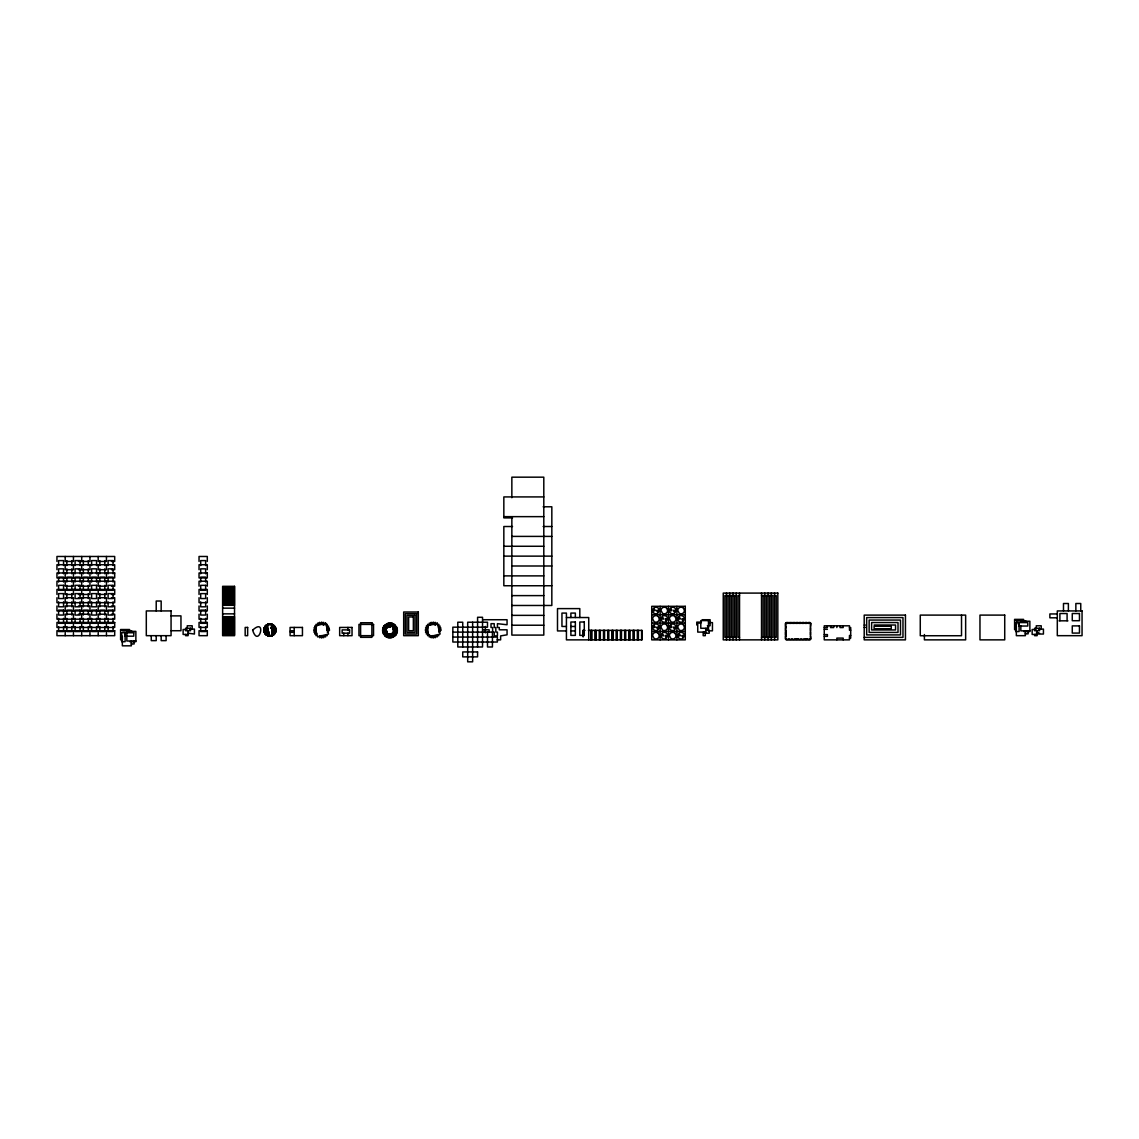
<?xml version="1.0" encoding="UTF-8"?>
<svg xmlns="http://www.w3.org/2000/svg" width="1139" height="1139" viewBox="0 0 1139 1139"><rect width="100%" height="100%" fill="white"/><g stroke="black" fill="none" stroke-linecap="round" stroke-linejoin="round"><path stroke-width="1.5" d="M264.476 627.347L264.091 631.718L268.918 632.145M275.353 632.7L275.723 628.329L270.911 627.916M264.732 626.891L263.963 631.205L268.733 632.045L264.604 627.105L267.964 624.286M275.097 633.17L275.852 628.856L271.082 628.016M264.647 627.86L263.892 630.679L268.562 631.931L264.874 626.664L268.462 624.144M274.798 633.611L275.937 629.369L271.253 628.116L274.94 633.398L271.353 635.918M314.72 634.024L315.973 629.354M327.277 630.721L328.53 626.051M426.313 634.024L427.566 629.354M438.871 630.721L440.124 626.051M265.359 626.037L263.849 630.152L268.405 631.818L265.188 626.236L268.989 624.044M274.471 634.024L275.965 629.895L271.424 628.244L274.627 633.825L270.84 636.018M265.714 625.653L263.864 629.625L268.249 631.675L265.914 625.468L270.043 623.973M274.1 634.395L275.951 630.422L271.566 628.386L274.285 634.224L270.313 636.075M266.113 625.311L263.921 629.098L268.121 631.519L265.544 625.838L269.516 623.987M273.702 634.75L275.894 630.949L271.708 628.529L273.901 634.58L269.786 636.089M316.343 627.916L313.923 632.102L316.713 633.711M317.952 625.126L319.561 622.335L323.747 624.756M327.719 630.764L329.328 627.973M427.937 627.916L425.516 632.102L428.307 633.711M429.545 625.126L431.154 622.335L435.34 624.756M439.312 630.764L440.921 627.973M266.54 624.998L264.034 628.586L267.992 631.362M273.289 635.064L275.795 631.462L271.837 628.685L273.488 634.921L269.26 636.046L266.327 625.14L270.569 624.001M266.996 624.713L264.177 628.073L267.879 631.191M272.833 635.334L275.652 631.974L271.936 628.87M267.466 624.485L264.362 627.589L267.793 631.006M272.349 635.576L275.453 632.472L272.036 629.041M315.93 627.76L313.652 630.038L315.93 632.316M323.903 635.733L321.625 638.011L319.347 635.733M327.32 632.316L329.598 630.038L327.32 627.76M427.524 627.76L425.246 630.038L427.524 632.316M435.497 635.733L433.219 638.011L430.941 635.733M438.914 632.316L441.192 630.038L438.914 627.76M271.865 635.761L275.225 632.942L272.107 629.241M268.918 633.142L266.113 634.75L263.921 630.949M313.923 627.973L316.713 626.365M320.899 623.944L323.69 622.335M319.561 637.74L322.351 636.132M425.516 627.973L428.307 626.365M432.493 623.944L435.283 622.335M433.945 636.132L431.154 637.74L429.545 634.95M271.182 627.019L274.1 625.653L275.951 629.625M268.647 633.042L265.714 634.395L263.864 630.422M271.438 627.133L274.471 626.037L275.965 630.152M268.391 632.914L265.359 634.024L263.849 629.895M271.68 627.29L274.798 626.45L275.937 630.679M268.135 632.771L265.017 633.611L263.892 629.369M271.082 624.087L266.768 624.841L268.733 635.975L273.047 635.206L271.652 627.262M271.908 627.447L275.097 626.891L275.852 631.205M267.907 632.601L264.732 633.17L263.963 628.856M272.136 627.632L275.353 627.347L275.723 631.718M267.693 632.416L264.476 632.7L264.091 628.329M543.801 496.917L503.837 496.917L503.837 517.889L512.522 517.889M543.132 506.784L551.831 506.784L551.831 605.478L511.852 605.478M503.837 516.65L543.801 516.65M512.522 526.517L503.837 526.517L503.837 585.745L551.831 585.745M543.132 526.517L551.831 526.517M511.852 536.398L551.831 536.398M503.837 546.264L543.801 546.264M503.837 556.131L551.831 556.131M78.406 561.427L89.953 561.427L89.953 556.473M111.408 561.427L114.697 561.427L114.697 556.473L56.95 556.473L56.95 561.427M511.852 565.998L551.831 565.998M78.406 569.671L89.953 569.671L89.953 564.73M111.408 569.671L114.697 569.671L114.697 564.73L56.95 564.73L56.95 569.671M503.837 575.878L543.801 575.878M78.406 586.172L89.953 586.172L89.953 581.217M111.408 586.172L114.697 586.172L114.697 581.217L56.95 581.217L56.95 586.172M222.632 587.154L234.534 587.154M222.632 587.98L234.534 587.98M222.632 588.792L234.534 588.792M222.632 589.618L234.534 589.618M222.632 590.443L234.534 590.443M222.632 591.269L234.534 591.269M222.632 592.095L234.534 592.095M222.632 592.921L234.534 592.921M222.632 593.746L234.534 593.746M78.406 594.43L89.953 594.43L89.953 589.475M111.408 594.43L114.697 594.43L114.697 589.475L56.95 589.475L56.95 594.43M222.632 594.572L234.534 594.572M222.632 595.398L234.534 595.398M511.852 595.612L543.801 595.612M736.278 595.569L724.874 595.569L724.874 637.384L736.278 637.384M739.538 595.569L737.915 595.569L737.915 637.384L739.538 637.384M761.521 595.569L772.94 595.569L772.94 637.384L761.521 637.384M774.563 595.569L776.2 595.569L776.2 637.384L774.563 637.384M222.632 596.224L234.534 596.224M222.632 597.05L234.534 597.05M78.406 597.719L89.953 597.719L89.953 602.673M111.408 597.719L114.697 597.719L114.697 602.673L56.95 602.673L56.95 597.719M222.632 597.875L234.534 597.875M222.632 598.701L234.534 598.701M222.632 599.527L234.534 599.527M222.632 600.353L234.534 600.353M222.632 601.178L234.534 601.178M222.632 602.004L234.534 602.004M222.632 602.83L234.534 602.83M222.632 603.656L234.534 603.656M222.632 604.467L234.534 604.467M222.632 605.293L234.534 605.293M78.406 605.976L89.953 605.976L89.953 610.931M111.408 605.976L114.697 605.976L114.697 610.931L56.95 610.931L56.95 605.976M222.632 608.155L234.534 608.155M222.632 613.85L234.534 613.85M1057.305 613.949L1049.873 613.949L1049.873 617.808L1057.305 617.808M78.406 614.22L89.953 614.22L89.953 619.175M111.408 614.22L114.697 614.22L114.697 619.175L56.95 619.175L56.95 614.22M651.736 614.704L685.279 614.704M511.852 615.359L543.801 615.359M171.064 615.872L180.959 615.872L180.959 630.721L171.064 630.721M222.632 616.697L234.534 616.697M222.632 617.523L234.534 617.523M566.425 617.537L588.735 617.537L588.735 639.862M222.632 618.349L234.534 618.349M222.632 619.175L234.534 619.175M1023.619 619.374L1014.607 619.374L1014.607 629.71M483.093 619.73L507.054 619.73L507.054 624.756L497.43 623.674L497.43 627.489L499.295 627.489L499.295 629.796L507.054 629.796L507.054 634.822L500.633 635.904L500.633 639.862L497.117 639.862M702.179 619.73L710.124 619.73L710.124 625.71L707.362 625.71M222.632 620L234.534 620M1014.607 620.072L1023.619 620.072M222.632 620.826L234.534 620.826M1025.712 620.783L1016.686 620.783L1016.686 624.2M1059.071 620.826L1067.912 620.826M1020.843 621.225L1029.87 621.225L1029.87 631.547L1023.847 631.547M222.632 621.652L234.534 621.652M701.41 622.122L696.783 622.122L696.783 625.055M222.632 622.478L234.534 622.478M709.682 622.606L712.444 622.606L712.444 630.835L709.682 630.835M651.736 623.09L685.279 623.09M700.784 623.09L697.737 623.09L697.737 632.102L705.981 632.102L705.981 628.272M222.632 623.304L234.534 623.304M786.166 623.503L785.341 623.503L785.341 626.507L786.166 626.507M810.085 623.503L810.911 623.503L810.498 626.507M222.632 624.129L234.534 624.129M222.632 624.955L234.534 624.955M864.202 625.083L865.313 625.083M874.097 625.012L895.553 625.012L895.553 629.952L871.62 629.952L871.62 622.535L898.016 622.535L898.016 632.43L869.142 632.43L869.142 620.057L900.493 620.057L900.493 634.907L866.665 634.907L866.665 617.58L902.971 617.58L902.971 637.384L864.202 637.384M511.852 625.226L543.801 625.226M222.632 625.781L234.534 625.781M566.425 626.464L561.954 626.464L561.954 613.081L566.425 613.081L566.425 639.862L642.111 639.862L642.111 630.38L588.407 630.38M570.881 626.464L575.352 626.464M222.632 626.607L234.534 626.607M222.632 627.432L234.534 627.432M864.202 627.404L865.313 627.404M786.166 627.632L785.341 627.632L785.341 630.636L786.166 630.636M810.498 627.632L810.498 630.636M824.252 627.575L827.412 627.575L827.412 625.809M849.48 627.518L850.705 627.575L850.705 638.096L849.48 638.096M272.335 627.831L275.553 627.831L275.553 632.216M222.632 628.244L234.534 628.244M189.458 629.084L194.413 629.084L194.413 634.039L188.063 633.199M222.632 629.07L234.534 629.07M1038.483 629.084L1043.438 629.084L1043.438 634.039L1038.483 634.039L1038.483 633.199M824.252 629.326L827.412 629.326M129.618 629.525L120.606 629.525L120.606 639.862M186.426 629.511L183.123 629.511L183.123 634.451L188.063 634.451M1035.451 629.511L1032.148 629.511L1032.148 634.451L1037.102 634.451M482.708 629.796L489.144 629.796L489.144 632.102M222.632 629.895L234.534 629.895M705.525 630.081L709.213 630.081L709.213 633.213L704.13 633.213L704.13 632.102M120.606 630.223L129.618 630.223M850.705 630.194L849.48 630.194L849.48 625.809L824.252 625.809L824.252 639.862L849.48 639.862L849.48 635.462L850.705 635.462M584.99 630.38L582.869 630.38L582.869 636.701M222.632 630.721L234.534 630.721M122.699 630.935L131.711 630.935M566.425 630.935L557.498 630.935L557.498 608.61L579.808 608.61L579.808 617.537M570.881 630.935L575.352 630.935M1029.87 630.849L1020.843 630.849L1020.843 626.037M651.736 631.476L685.279 631.476M222.632 631.547L234.534 631.547M810.498 631.761L810.498 634.75M267.494 632.216L264.262 632.216L264.262 627.831M452.838 632.131L494.226 632.102L494.226 635.904L497.43 635.904L497.43 632.102L495.821 632.102L495.821 627.489L494.226 627.489L494.226 623.674L491.009 623.674L491.009 627.489L492.618 627.489L492.618 632.102M222.632 632.373L234.534 632.373M704.13 632.273L703.176 632.273L703.176 635.676L705.283 635.676L705.283 632.273M222.632 633.199L234.534 633.199M1036.276 633.199L1039.58 633.199M1025.128 633.839L1028.133 633.839L1028.133 630.622M222.632 634.024L234.534 634.024M824.252 634.594L827.412 634.594L827.412 636.345L824.252 636.345M222.632 634.85L234.534 634.85M327.263 635.676L320.814 635.676L325.612 636.943M438.857 635.676L432.407 635.676L437.205 636.943M786.166 635.889L785.341 635.889L785.341 638.879L786.166 638.879M810.498 635.889L810.911 638.879L810.085 638.879M452.838 637.071L497.387 637.071L497.387 642.026L452.838 642.026L452.838 627.176L487.492 627.176L487.492 622.221L467.688 622.221L467.688 661.83L472.642 661.83L472.642 622.221M135.868 641.001L126.842 641.001L126.842 631.362L135.868 631.362L135.868 641.698L129.846 641.698M131.127 643.976L134.131 643.976L134.131 640.773M268.22 624.215L272.591 624.599M267.238 635.462L271.609 635.847M673.662 610.262L675.285 610.433M670.116 610.589L671.739 610.746M656.89 610.262L658.513 610.433M653.345 610.589L654.968 610.746M682.047 618.648L683.671 618.819M678.502 618.975L680.125 619.132M665.276 618.648L666.899 618.819M661.731 618.975L663.354 619.132M673.662 627.034L675.285 627.205M670.116 627.361L671.739 627.518M656.89 627.034L658.513 627.205M653.345 627.361L654.968 627.518M682.047 635.42L683.671 635.59M678.502 635.747L680.125 635.904M665.276 635.42L666.899 635.59M661.731 635.747L663.354 635.904M268.733 624.087L273.047 624.841M266.768 635.206L271.082 635.975M429.232 623.133L435.454 624.798M317.639 623.133L323.86 624.798M269.26 624.001L273.488 625.14M266.327 634.921L270.569 636.046M269.786 623.973L273.901 625.468M265.914 634.58L270.043 636.089M270.313 623.987L274.285 625.838M265.544 634.224L269.516 636.075M432.493 636.132L435.283 637.74M320.899 636.132L323.69 637.74M270.84 624.044L274.627 626.236M265.188 633.825L268.989 636.018M271.353 624.144L274.94 626.664M264.874 633.398L268.462 635.918M271.865 624.286L275.225 627.105M264.604 632.942L267.964 635.761M433.219 622.065L435.497 624.343M321.625 622.065L323.903 624.343M264.362 632.472L267.466 635.562M272.833 624.713L275.652 628.073M264.177 631.974L266.996 635.334M681.934 619.402L682.973 620.67M679.2 617.11L680.239 618.392M673.548 611.017L674.587 612.284M670.814 608.724L671.853 610.006M681.934 636.174L682.973 637.441M679.2 633.882L680.239 635.163M673.548 627.788L674.587 629.055M670.814 625.496L671.853 626.777M665.162 619.402L666.201 620.67M662.428 617.11L663.468 618.392M656.776 611.017L657.815 612.284M654.042 608.724L655.082 610.006M665.162 636.174L666.201 637.441M662.428 633.882L663.468 635.163M656.776 627.788L657.815 629.055M654.042 625.496L655.082 626.777M273.275 624.998L275.795 628.586M264.034 631.476L266.54 635.064M273.702 625.311L275.894 629.098M1080.754 610.931L1080.754 603.499L1075.857 603.499L1075.857 610.931M1068.382 610.931L1068.382 603.499L1063.484 603.499L1063.484 610.931M1067.086 620.712L1067.086 613.522L1059.896 613.522L1059.896 620.712M1041.217 629.084L1041.217 625.781L1036.276 625.781L1036.276 629.07M1037.102 630.721L1037.102 635.676L1034.625 635.676L1034.625 634.451M1025.356 630.849L1025.356 635.676L1016.344 635.676L1016.344 626.037M1019.106 622.535L1019.106 631.547L1015.703 631.547L1015.703 622.535L1027.777 622.62L1027.777 626.037L1018.764 626.037L1018.764 622.62M961.515 615.103L961.515 635.733L920.269 635.733L920.269 615.103L965.644 615.103L965.644 639.862L924.398 639.862L924.398 634.551M843.173 625.809L843.173 627.575L840.013 627.575L840.013 625.809M843.173 639.862L843.173 638.096L836.866 638.096L836.866 639.862M836.866 625.809L836.866 627.575M833.705 625.809L833.705 627.575L830.559 627.575L830.559 625.809M809.943 639.036L809.943 639.862L807.964 639.862L807.964 639.036M803.75 639.036L803.75 639.862L801.785 639.862L801.785 639.036M800.66 639.036L800.66 639.862L798.695 639.862L798.695 639.036M794.467 639.036L794.467 639.862L792.502 639.862L792.502 639.036M791.377 639.036L791.377 639.862L789.412 639.862L789.412 639.036M788.288 639.036L788.288 639.862L786.309 639.862L786.309 639.036M774.563 593.092L774.563 639.862M771.302 593.092L771.302 639.862M769.679 595.569L769.679 637.384M768.042 593.092L768.042 639.862M766.419 595.569L766.419 637.384M764.782 593.092L764.782 639.862M763.158 595.569L763.158 637.384M761.521 593.092L761.521 639.862M739.538 593.092L739.538 639.862M736.278 593.092L736.278 639.862M734.655 595.569L734.655 637.384M733.018 593.092L733.018 639.862M731.395 595.569L731.395 637.384M729.757 593.092L729.757 639.862M728.134 595.569L728.134 637.384M726.497 593.092L726.497 639.862M708.301 625.71L708.301 630.835M676.893 606.318L676.893 639.862M668.508 606.318L668.508 639.862M660.122 606.318L660.122 639.862M641.584 630.38L641.584 639.862M638.409 630.38L638.409 639.862M637.883 630.38L637.883 639.862M637.342 630.38L637.342 639.862M634.167 630.38L634.167 639.862M633.64 630.38L633.64 639.862M633.113 630.38L633.113 639.862M629.938 630.38L629.938 639.862M629.411 630.38L629.411 639.862M628.885 630.38L628.885 639.862M625.71 630.38L625.71 639.862M625.183 630.38L625.183 639.862M624.656 630.38L624.656 639.862M621.481 630.38L621.481 639.862M620.954 630.38L620.954 639.862M620.428 630.38L620.428 639.862M617.253 630.38L617.253 639.862M616.726 630.38L616.726 639.862M616.185 630.38L616.185 639.862M613.024 630.38L613.024 639.862M612.483 630.38L612.483 639.862M611.956 630.38L611.956 639.862M608.781 630.38L608.781 639.862M608.254 630.38L608.254 639.862M607.728 630.38L607.728 639.862M604.553 630.38L604.553 639.862M604.026 630.38L604.026 639.862M603.499 630.38L603.499 639.862M600.324 630.38L600.324 639.862M599.797 630.38L599.797 639.862M599.271 630.38L599.271 639.862M596.096 630.38L596.096 639.862M595.569 630.38L595.569 639.862M595.042 630.38L595.042 639.862M591.867 630.38L591.867 639.862M591.34 630.38L591.34 639.862M590.799 630.38L590.799 639.862M583.396 630.38L583.396 636.701M575.352 617.537L575.352 613.081L570.881 613.081L570.881 617.537M511.852 497.729L511.852 477.17L543.801 477.17L543.801 635.092L511.852 635.092L511.852 516.65M492.432 632.131L492.432 646.98L487.492 646.98L487.492 632.131M485.342 626.436L485.342 632.857M477.583 646.98L477.583 617.281L482.537 617.281L482.537 646.98L457.793 646.98L457.793 622.221L462.733 622.221L462.733 646.98M438.857 630.849L438.857 624.4L427.581 624.4L427.581 635.676M347.922 627.432L347.922 629.895M347.922 633.199L347.922 635.676M343.793 633.199L343.793 635.676M327.263 630.849L327.263 624.4L315.987 624.4L315.987 635.676M294.204 627.432L294.204 635.676M207.298 561.427L207.298 556.473L199.04 556.473L199.04 561.427M207.298 569.671L207.298 564.73L199.04 564.73L199.04 569.671M207.298 586.172L207.298 581.217L199.04 581.217L199.04 586.172M207.298 594.43L207.298 589.475L199.04 589.475L199.04 594.43M207.298 597.719L207.298 602.673L199.04 602.673L199.04 597.719M207.298 605.976L207.298 610.931L199.04 610.931L199.04 605.976M207.298 614.22L207.298 619.175L199.04 619.175L199.04 614.22M205.646 565.542L205.646 560.602L200.692 560.602L200.692 565.542M205.646 573.8L205.646 568.845L200.692 568.845L200.692 573.8M205.646 582.043L205.646 577.103L200.692 577.103L200.692 582.043M205.646 601.848L205.646 606.802L200.692 606.802L200.692 601.848M205.646 618.349L205.646 623.304L200.692 623.304L200.692 618.349M205.646 626.607L205.646 631.547L200.692 631.547L200.692 626.607M192.192 629.084L192.192 625.781L187.237 625.781L187.237 629.07M188.063 630.721L188.063 635.676L185.6 635.676L185.6 634.451M166.109 635.676L166.109 640.631L161.169 640.631L161.169 635.676M161.169 610.931L161.169 601.022L156.214 601.022L156.214 610.931M156.214 635.676L156.214 640.631L151.259 640.631L151.259 635.676M131.355 641.001L131.355 645.827L122.343 645.827L122.343 636.188M113.046 565.542L113.046 560.602L108.105 560.602L108.105 565.542M113.046 573.8L113.046 568.845L108.105 568.845L108.105 573.8M113.046 582.043L113.046 577.103L108.105 577.103L108.105 582.043M113.046 601.848L113.046 606.802L108.105 606.802L108.105 601.848M113.046 618.349L113.046 623.304L108.105 623.304L108.105 618.349M113.046 626.607L113.046 631.547L108.105 631.547L108.105 626.607M106.454 556.473L106.454 561.427L98.196 561.427L98.196 556.473M106.454 564.73L106.454 569.671L98.196 569.671L98.196 564.73M106.454 572.974L106.454 577.929M106.454 581.217L106.454 586.172L98.196 586.172L98.196 581.217M106.454 589.475L106.454 594.43L98.196 594.43L98.196 589.475M106.454 602.673L106.454 597.719L98.196 597.719L98.196 602.673M106.454 610.931L106.454 605.976L98.196 605.976L98.196 610.931M106.454 619.175L106.454 614.22L98.196 614.22L98.196 619.175M106.454 622.478L106.454 627.432M106.454 630.721L106.454 635.676M104.802 560.602L104.802 565.542M104.802 568.845L104.802 573.8M104.802 582.043L104.802 577.103L99.848 577.103L99.848 582.043M104.802 585.346L104.802 590.301L99.848 590.301L99.848 585.346M104.802 593.604L104.802 598.544M104.802 601.848L104.802 606.802M104.802 615.046L104.802 610.105L99.848 610.105L99.848 615.046M104.802 618.349L104.802 623.304L99.848 623.304L99.848 618.349M104.802 626.607L104.802 631.547L99.848 631.547L99.848 626.607M99.848 560.602L99.848 565.542M99.848 568.845L99.848 573.8M99.848 593.604L99.848 598.544M99.848 601.848L99.848 606.802M98.196 572.974L98.196 577.929M98.196 622.478L98.196 627.432M98.196 630.721L98.196 635.676M96.544 565.542L96.544 560.602L91.604 560.602L91.604 565.542M96.544 573.8L96.544 568.845L91.604 568.845L91.604 573.8M96.544 582.043L96.544 577.103L91.604 577.103L91.604 582.043M96.544 601.848L96.544 606.802L91.604 606.802L91.604 601.848M96.544 618.349L96.544 623.304L91.604 623.304L91.604 618.349M96.544 626.607L96.544 631.547L91.604 631.547L91.604 626.607M89.953 572.974L89.953 577.929M89.953 622.478L89.953 627.432M89.953 630.721L89.953 635.676M88.301 560.602L88.301 565.542M88.301 568.845L88.301 573.8M88.301 582.043L88.301 577.103L83.346 577.103L83.346 582.043M88.301 585.346L88.301 590.301L83.346 590.301L83.346 585.346M88.301 593.604L88.301 598.544M88.301 601.848L88.301 606.802M88.301 615.046L88.301 610.105L83.346 610.105L83.346 615.046M88.301 618.349L88.301 623.304L83.346 623.304L83.346 618.349M88.301 626.607L88.301 631.547L83.346 631.547L83.346 626.607M83.346 560.602L83.346 565.542M83.346 568.845L83.346 573.8M83.346 593.604L83.346 598.544M83.346 601.848L83.346 606.802M81.695 556.473L81.695 561.427M81.695 564.73L81.695 569.671M81.695 572.974L81.695 577.929M81.695 581.217L81.695 586.172M81.695 589.475L81.695 594.43M81.695 597.719L81.695 602.673M81.695 605.976L81.695 610.931M81.695 614.22L81.695 619.175M81.695 622.478L81.695 627.432M81.695 630.721L81.695 635.676M80.057 565.542L80.057 560.602L75.103 560.602L75.103 565.542M80.057 573.8L80.057 568.845L75.103 568.845L75.103 573.8M80.057 582.043L80.057 577.103L75.103 577.103L75.103 582.043M80.057 601.848L80.057 606.802L75.103 606.802L75.103 601.848M80.057 618.349L80.057 623.304L75.103 623.304L75.103 618.349M80.057 626.607L80.057 631.547L75.103 631.547L75.103 626.607M73.451 556.473L73.451 561.427L65.194 561.427L65.194 556.473M73.451 564.73L73.451 569.671L65.194 569.671L65.194 564.73M73.451 572.974L73.451 577.929M73.451 581.217L73.451 586.172L65.194 586.172L65.194 581.217M73.451 589.475L73.451 594.43L65.194 594.43L65.194 589.475M73.451 602.673L73.451 597.719L65.194 597.719L65.194 602.673M73.451 610.931L73.451 605.976L65.194 605.976L65.194 610.931M73.451 619.175L73.451 614.22L65.194 614.22L65.194 619.175M73.451 622.478L73.451 627.432M73.451 630.721L73.451 635.676M71.8 560.602L71.8 565.542M71.8 568.845L71.8 573.8M71.8 582.043L71.8 577.103L66.845 577.103L66.845 582.043M71.8 585.346L71.8 590.301L66.845 590.301L66.845 585.346M71.8 593.604L71.8 598.544M71.8 601.848L71.8 606.802M71.8 615.046L71.8 610.105L66.845 610.105L66.845 615.046M71.8 618.349L71.8 623.304L66.845 623.304L66.845 618.349M71.8 626.607L71.8 631.547L66.845 631.547L66.845 626.607M66.845 560.602L66.845 565.542M66.845 568.845L66.845 573.8M66.845 593.604L66.845 598.544M66.845 601.848L66.845 606.802M65.194 572.974L65.194 577.929M65.194 622.478L65.194 627.432M65.194 630.721L65.194 635.676M63.556 565.542L63.556 560.602L58.602 560.602L58.602 565.542M63.556 573.8L63.556 568.845L58.602 568.845L58.602 573.8M63.556 582.043L63.556 577.103L58.602 577.103L58.602 582.043M63.556 601.848L63.556 606.802L58.602 606.802L58.602 601.848M63.556 618.349L63.556 623.304L58.602 623.304L58.602 618.349M63.556 626.607L63.556 631.547L58.602 631.547L58.602 626.607M390.051 626.179A9.212 9.212 0 0 1 382.989 627.888A9.212 9.212 0 0 1 387.459 637.441A9.212 9.212 0 0 1 397.027 632.942A9.212 9.212 0 0 1 392.514 623.389A9.212 9.212 0 0 1 390.762 625.596A9.212 9.212 0 0 1 389.994 622.976A9.212 9.212 0 0 1 389.082 625.61M386.89 634.195A9.212 9.212 0 0 0 384.284 635.192A9.212 9.212 0 0 0 386.392 630.095M388.741 633.982A9.212 9.212 0 0 1 394.777 636.117A9.212 9.212 0 0 1 393.767 633.512M393.083 626.635A9.212 9.212 0 0 0 395.689 625.624A9.212 9.212 0 0 0 393.553 631.661M390.307 626.82A9.212 9.212 0 0 1 385.21 624.713A9.212 9.212 0 0 1 386.206 627.318M391.916 625.083A9.212 9.212 0 0 0 393.14 623.674A9.212 9.212 0 0 0 394.72 631.618M390.435 626.208A9.212 9.212 0 0 1 383.245 627.276A9.212 9.212 0 0 1 384.655 628.486M386.235 630.792A9.212 9.212 0 0 1 386.847 637.157A9.212 9.212 0 0 1 396.728 633.555A9.212 9.212 0 0 1 396.002 632.985M385.253 629.198A9.212 9.212 0 0 1 385.779 629.967M386.292 636.872A9.212 9.212 0 0 1 388.413 635.007A9.212 9.212 0 0 1 388.726 637.74A9.212 9.212 0 0 1 390.065 635.306M389.225 634.551A9.212 9.212 0 0 1 396.472 634.124A9.212 9.212 0 0 1 395.133 632.757M392.329 625.283A9.212 9.212 0 0 0 393.695 623.958A9.212 9.212 0 0 0 394.137 631.177M389.908 626.649A9.212 9.212 0 0 1 383.501 626.706A9.212 9.212 0 0 1 384.84 628.03A9.212 9.212 0 0 1 383.003 627.874M386.221 630.465A9.212 9.212 0 0 1 386.263 636.858M386.221 630.138A9.212 9.212 0 0 1 385.737 636.53A9.212 9.212 0 0 1 387.986 634.879M385.537 628.415A9.212 9.212 0 0 0 383.886 626.165A9.212 9.212 0 0 0 390.264 626.649A9.212 9.212 0 0 1 386.819 623.674A9.212 9.212 0 0 1 387.118 625.525M394.45 632.416A9.212 9.212 0 0 0 396.101 634.665A9.212 9.212 0 0 0 388.84 634.48M394.066 631.561A9.212 9.212 0 0 1 393.539 629.782M393.425 628.856A9.212 9.212 0 0 1 394.236 624.3A9.212 9.212 0 0 1 391.987 625.952M386.392 630.735A9.212 9.212 0 0 1 385.21 636.16M384.27 625.653A9.212 9.212 0 0 1 385.338 627.219M395.703 635.178A9.212 9.212 0 0 1 394.649 633.611M393.937 631.917A9.212 9.212 0 0 1 394.763 624.67A9.212 9.212 0 0 1 392.371 626.151M389.666 626.82A9.212 9.212 0 0 1 384.242 625.638M385.224 636.132A9.212 9.212 0 0 1 386.79 635.064M389.396 634.138A9.212 9.212 0 0 1 395.731 635.192M386.363 634.765A9.212 9.212 0 0 0 384.726 635.676A9.212 9.212 0 0 0 386.377 630.408M393.624 626.051A9.212 9.212 0 0 0 395.247 625.154A9.212 9.212 0 0 0 393.653 631.348A9.212 9.212 0 0 1 397.184 628.486A9.212 9.212 0 0 1 394.393 628.301M389.994 626.806A9.212 9.212 0 0 1 384.726 625.154A9.212 9.212 0 0 1 385.637 626.777M394.35 634.053A9.212 9.212 0 0 0 395.247 635.676A9.212 9.212 0 0 0 389.054 634.067A9.212 9.212 0 0 1 391.916 637.598A9.212 9.212 0 0 1 392.101 634.822M388.969 624.827A9.212 9.212 0 0 0 389.324 623.005A9.212 9.212 0 0 0 390.449 625.553M385.879 629.411A9.212 9.212 0 0 1 382.576 631.091A9.212 9.212 0 0 1 384.413 631.433M391.318 635.121A9.212 9.212 0 0 0 390.663 637.826A9.212 9.212 0 0 0 389.524 635.277M394.849 630.878A9.212 9.212 0 0 1 397.397 629.739A9.212 9.212 0 0 1 395.575 629.397M384.313 630.437A9.212 9.212 0 0 0 382.576 629.767A9.212 9.212 0 0 0 384.413 629.411M388.67 635.121A9.212 9.212 0 0 1 389.339 637.826A9.212 9.212 0 0 1 390.008 636.089M395.66 630.394A9.212 9.212 0 0 0 397.397 631.063A9.212 9.212 0 0 0 395.575 631.419M390.99 624.827A9.212 9.212 0 0 1 390.634 623.005A9.212 9.212 0 0 1 389.965 624.742M384.854 632.828A9.212 9.212 0 0 0 383.003 632.957A9.212 9.212 0 0 0 385.765 630.493M389.282 634.124A9.212 9.212 0 0 1 392.542 637.413A9.212 9.212 0 0 1 392.485 634.622M395.119 628.002A9.212 9.212 0 0 0 396.984 627.874A9.212 9.212 0 0 0 393.695 631.12M389.196 625.596A9.212 9.212 0 0 1 387.445 623.417A9.212 9.212 0 0 1 387.502 626.208M385.58 632.529A9.212 9.212 0 0 0 382.804 632.344A9.212 9.212 0 0 0 385.779 630.123M390.278 626.194A9.212 9.212 0 0 1 388.072 623.232A9.212 9.212 0 0 1 387.872 626.009M386.235 630.052A9.212 9.212 0 0 1 383.259 633.583A9.212 9.212 0 0 1 385.096 633.284M392.855 635.306A9.212 9.212 0 0 0 393.154 637.142A9.212 9.212 0 0 0 388.769 633.811M393.382 631.632A9.212 9.212 0 0 1 396.728 627.247A9.212 9.212 0 0 1 394.891 627.546M388.484 624.941A9.212 9.212 0 0 0 388.67 623.09A9.212 9.212 0 0 0 390.036 625.525M385.808 629.767A9.212 9.212 0 0 1 382.661 631.732A9.212 9.212 0 0 1 384.526 631.917M391.489 635.889A9.212 9.212 0 0 0 391.303 637.74A9.212 9.212 0 0 0 389.951 635.306M393.524 631.732A9.212 9.212 0 0 1 397.312 629.098A9.212 9.212 0 0 1 395.461 628.913M384.341 630.921A9.212 9.212 0 0 0 382.547 630.408A9.212 9.212 0 0 0 384.341 629.895M389.082 635.22A9.212 9.212 0 0 1 389.994 637.854A9.212 9.212 0 0 1 390.506 636.06M394.792 629.511A9.212 9.212 0 0 0 397.426 630.408A9.212 9.212 0 0 0 394.792 631.319M386.221 630.38A9.212 9.212 0 0 1 383.558 634.152A9.212 9.212 0 0 1 386.292 633.611M386.79 626.721A9.212 9.212 0 0 0 386.249 623.987A9.212 9.212 0 0 0 390.022 626.635M393.183 634.11A9.212 9.212 0 0 0 393.738 636.843A9.212 9.212 0 0 0 389.068 633.91M393.482 631.333A9.212 9.212 0 0 1 396.429 626.678A9.212 9.212 0 0 1 393.681 627.219M392.542 623.417A9.212 9.212 0 0 1 391.446 624.927M390.449 624.756A9.212 9.212 0 0 0 391.261 623.076A9.212 9.212 0 0 0 391.46 624.941M384.512 628.942A9.212 9.212 0 0 1 382.661 629.141A9.212 9.212 0 0 1 384.341 629.952M395.475 631.889A9.212 9.212 0 0 1 397.326 631.675A9.212 9.212 0 0 1 395.646 630.878M652.675 609.735L652.59 610.604A3.346 3.346 0 0 0 657.687 613.352L659.267 610.404A3.346 3.346 0 0 0 654.17 607.671L652.675 609.735M652.675 626.507L652.59 627.375A3.346 3.346 0 0 0 657.687 630.123L659.267 627.176A3.346 3.346 0 0 0 654.17 624.443L652.675 626.507M661.061 618.121L660.976 618.99A3.346 3.346 0 0 0 666.073 621.737L667.653 618.79A3.346 3.346 0 0 0 662.556 616.057L661.061 618.121M661.061 634.893L660.976 635.761A3.346 3.346 0 0 0 666.073 638.509L667.653 635.562A3.346 3.346 0 0 0 662.556 632.828L661.061 634.893M669.447 609.735L669.362 610.604A3.346 3.346 0 0 0 674.459 613.352L676.039 610.404A3.346 3.346 0 0 0 670.942 607.671L669.447 609.735M669.447 626.507L669.362 627.375A3.346 3.346 0 0 0 674.459 630.123L676.039 627.176A3.346 3.346 0 0 0 670.942 624.443L669.447 626.507M677.833 618.121L677.748 618.99A3.346 3.346 0 0 0 682.845 621.737L684.425 618.79A3.346 3.346 0 0 0 679.328 616.057L677.833 618.121M677.833 634.893L677.748 635.761A3.346 3.346 0 0 0 682.845 638.509L684.425 635.562A3.346 3.346 0 0 0 679.328 632.828L677.833 634.893M252.63 630.138C258.624 649.244 267.366 616.598 252.63 630.138M325.612 623.133L314.72 626.051L317.639 636.943L328.53 634.024L325.612 623.133M437.205 623.133L426.313 626.051L429.232 636.943L440.124 634.024L437.205 623.133M271.609 624.215L267.238 624.599L268.22 635.847L272.591 635.462L271.609 624.215M114.697 572.974L56.95 572.974L56.95 577.929L114.697 577.929L114.697 572.974M207.298 572.974L199.04 572.974L199.04 577.929L207.298 577.929L207.298 572.974M63.556 585.346L58.602 585.346L58.602 590.301L63.556 590.301L63.556 585.346M80.057 585.346L75.103 585.346L75.103 590.301L80.057 590.301L80.057 585.346M96.544 585.346L91.604 585.346L91.604 590.301L96.544 590.301L96.544 585.346M113.046 585.346L108.105 585.346L108.105 590.301L113.046 590.301L113.046 585.346M205.646 585.346L200.692 585.346L200.692 590.301L205.646 590.301L205.646 585.346M234.534 586.329L222.632 586.329L222.632 635.676L234.534 635.676L234.534 586.329M777.823 593.092L723.251 593.092L723.251 639.862L777.823 639.862L777.823 593.092M63.556 593.604L58.602 593.604L58.602 598.544L63.556 598.544L63.556 593.604M80.057 593.604L75.103 593.604L75.103 598.544L80.057 598.544L80.057 593.604M96.544 593.604L91.604 593.604L91.604 598.544L96.544 598.544L96.544 593.604M113.046 593.604L108.105 593.604L108.105 598.544L113.046 598.544L113.046 593.604M205.646 593.604L200.692 593.604L200.692 598.544L205.646 598.544L205.646 593.604M685.279 606.318L651.736 606.318L651.736 639.862L685.279 639.862L685.279 606.318M63.556 610.105L58.602 610.105L58.602 615.046L63.556 615.046L63.556 610.105M80.057 610.105L75.103 610.105L75.103 615.046L80.057 615.046L80.057 610.105M96.544 610.105L91.604 610.105L91.604 615.046L96.544 615.046L96.544 610.105M113.046 610.105L108.105 610.105L108.105 615.046L113.046 615.046L113.046 610.105M205.646 610.105L200.692 610.105L200.692 615.046L205.646 615.046L205.646 610.105M171.064 610.931L146.305 610.931L146.305 635.676L171.064 635.676L171.064 610.931M1082.05 610.931L1057.305 610.931L1057.305 635.676L1082.05 635.676L1082.05 610.931M418.312 611.999L403.69 611.999L403.69 635.676L418.312 635.676L418.312 611.999M416.66 613.65L405.327 613.65L405.327 634.024L416.66 634.024L416.66 613.65M1079.459 613.522L1072.269 613.522L1072.269 620.712L1079.459 620.712L1079.459 613.522M905.448 615.103L864.202 615.103L864.202 639.862L905.448 639.862L905.448 615.103M1004.726 615.103L979.967 615.103L979.967 639.862L1004.726 639.862L1004.726 615.103M415.009 615.302L406.979 615.302L406.979 632.373L415.009 632.373L415.009 615.302M413.357 616.954L408.63 616.954L408.63 630.721L413.357 630.721L413.357 616.954M708.486 620.598L700.784 620.598L700.784 628.272L708.486 628.272L708.486 620.598M575.352 622.008L570.881 622.008L570.881 635.391L575.352 635.391L575.352 622.008M584.279 622.008L579.808 622.008L579.808 635.391L584.279 635.391L584.279 622.008M114.697 622.478L56.95 622.478L56.95 627.432L114.697 627.432L114.697 622.478M207.298 622.478L199.04 622.478L199.04 627.432L207.298 627.432L207.298 622.478M788.231 622.535L786.366 622.535L786.366 623.36L788.231 623.36L788.231 622.535M791.32 622.535L789.455 622.535L789.455 623.36L791.32 623.36L791.32 622.535M794.424 622.535L792.545 622.535L792.545 623.36L794.424 623.36L794.424 622.535M797.514 622.535L795.648 622.535L795.648 623.36L797.514 623.36L797.514 622.535M800.603 622.535L798.738 622.535L798.738 623.36L800.603 623.36L800.603 622.535M803.707 622.535L801.828 622.535L801.828 623.36L803.707 623.36L803.707 622.535M806.796 622.535L804.931 622.535L804.931 623.36L806.796 623.36L806.796 622.535M809.886 622.535L808.021 622.535L808.021 623.36L809.886 623.36L809.886 622.535M371.884 622.748L360.607 622.748L360.607 637.327L371.884 637.327L371.884 622.748M810.498 622.948L785.753 622.948L785.753 639.449L810.498 639.449L810.498 622.948M272.107 624.386L267.722 624.386L267.722 635.676L272.107 635.676L272.107 624.386M373.535 624.4L358.956 624.4L358.956 635.676L373.535 635.676L373.535 624.4M1079.459 625.895L1072.269 625.895L1072.269 633.085L1079.459 633.085L1079.459 625.895M891.253 626.251L874.097 626.251L874.097 628.714L891.253 628.714L891.253 626.251M247.647 627.432L245.17 627.432L245.17 635.676L247.647 635.676L247.647 627.432M302.447 627.432L290.075 627.432L290.075 635.676L302.447 635.676L302.447 627.432M352.036 627.432L339.664 627.432L339.664 635.676L352.036 635.676L352.036 627.432M190.54 628.244L185.6 628.244L185.6 630.721L190.54 630.721L190.54 628.244M1039.58 628.244L1034.625 628.244L1034.625 630.721L1039.58 630.721L1039.58 628.244M349.573 629.895L342.141 629.895L342.141 633.199L349.573 633.199L349.573 629.895M114.697 630.721L56.95 630.721L56.95 635.676L114.697 635.676L114.697 630.721M207.298 630.721L199.04 630.721L199.04 635.676L207.298 635.676L207.298 630.721M293.947 630.778L290.488 630.778L290.488 632.33L293.947 632.33L293.947 630.778M786.166 631.761L785.341 631.761L785.341 634.75L786.166 634.75L786.166 631.761M125.119 632.686L121.702 632.686L121.702 641.698L125.119 641.698L125.119 632.686M133.776 632.771L124.763 632.771L124.763 636.188L133.776 636.188L133.776 632.771M797.556 639.036L795.591 639.036L795.591 639.862L797.556 639.862L797.556 639.036M806.839 639.036L804.874 639.036L804.874 639.862L806.839 639.862L806.839 639.036M477.583 651.935L462.733 651.935L462.733 656.876L477.583 656.876L477.583 651.935M683.514 608.212L682.845 607.671A3.346 3.346 0 0 0 677.748 610.404L679.328 613.352A3.346 3.346 0 0 0 684.425 610.604L683.514 608.212M666.742 608.212L666.073 607.671A3.346 3.346 0 0 0 660.976 610.404L662.556 613.352A3.346 3.346 0 0 0 667.653 610.604L666.742 608.212M675.128 616.598L674.459 616.057A3.346 3.346 0 0 0 669.362 618.79L670.942 621.737A3.346 3.346 0 0 0 676.039 618.99L675.128 616.598M683.514 624.984L682.845 624.443A3.346 3.346 0 0 0 677.748 627.176L679.328 630.123A3.346 3.346 0 0 0 684.425 627.375L683.514 624.984M658.356 616.598L657.687 616.057A3.346 3.346 0 0 0 652.59 618.79L654.17 621.737A3.346 3.346 0 0 0 659.267 618.99L658.356 616.598M666.742 624.984L666.073 624.443A3.346 3.346 0 0 0 660.976 627.176L662.556 630.123A3.346 3.346 0 0 0 667.653 627.375L666.742 624.984M675.128 633.369L674.459 632.828A3.346 3.346 0 0 0 669.362 635.562L670.942 638.509A3.346 3.346 0 0 0 676.039 635.761L675.128 633.369M658.356 633.369L657.687 632.828A3.346 3.346 0 0 0 652.59 635.562L654.17 638.509A3.346 3.346 0 0 0 659.267 635.761L658.356 633.369M388.086 637.612A9.212 9.212 0 0 0 382.789 628.514A9.212 9.212 0 0 0 391.887 623.218A9.212 9.212 0 0 0 397.184 632.316A9.212 9.212 0 0 0 388.086 637.612"/></g></svg>
